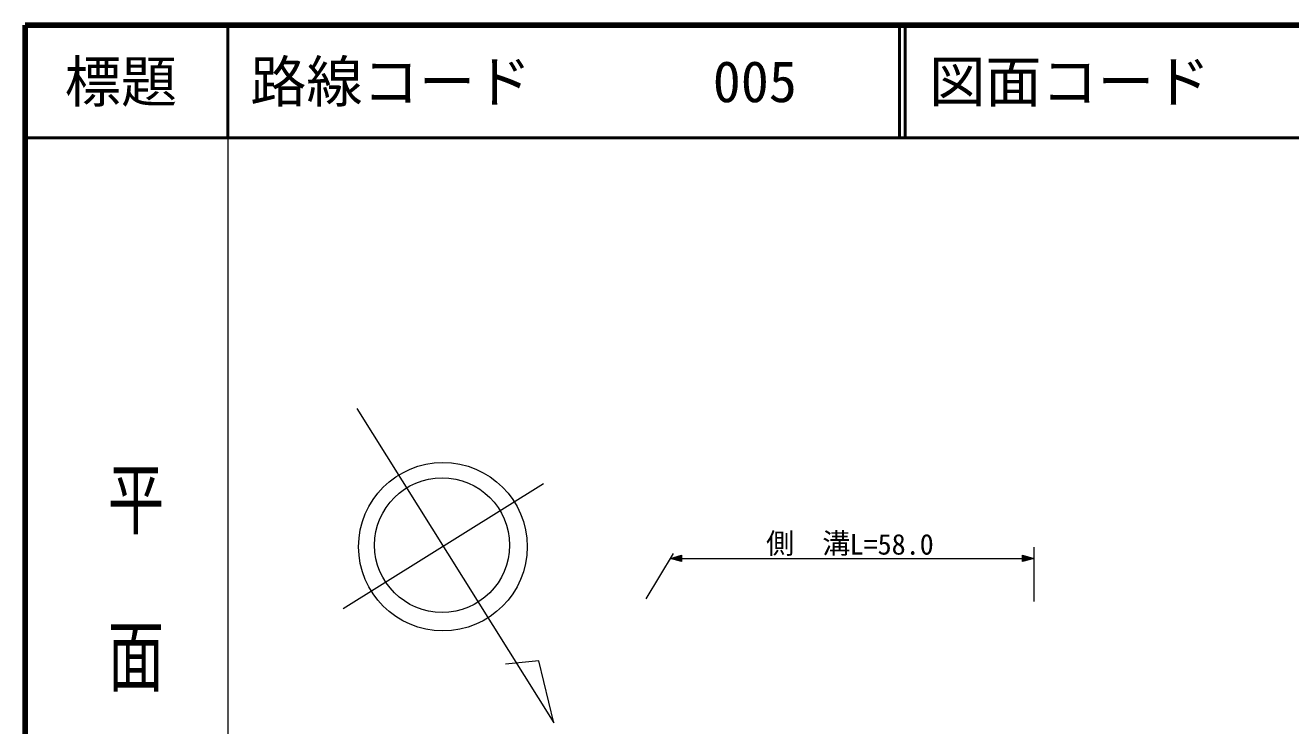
# Model space of a CAD drawing. Units: millimetres, scale not verified. Extents: x 40000 to 680000, y 20000 to 380000.
# Drawn here: x 40000 to 152541, y 317718 to 380000 of the extents above; entities that cross this region are included whole.
import ezdxf
from ezdxf.enums import TextEntityAlignment as Align

# ---------------------------------------------------------------- set-up
doc = ezdxf.new("R2010")
doc.units = ezdxf.units.MM
doc.header["$LTSCALE"] = 1000
for name, color, linetype, lineweight in [('M-BMK-SRVR', 3, 'Continuous', 13), ('M-STR-HTXT', 7, 'Continuous', 13), ('M-TTL', 2, 'Continuous', 140), ('M-TTL-BAND', 7, 'Continuous', 13), ('M-TTL-LINE', 7, 'Continuous', 50)]:
    doc.layers.add(name, color=color, linetype=linetype, lineweight=lineweight)
doc.layers.add('M-TTL-TXT', color=7, linetype='Continuous')
doc.styles.add('@ＭＳ ゴシック', font='')
doc.styles.add('ＭＳ ゴシック', font='')
doc.styles.get('@ＭＳ ゴシック').set_extended_font_data('@MS Gothic')
doc.styles.get('ＭＳ ゴシック').set_extended_font_data('MS Gothic')

msp = doc.modelspace()

# ---------------------------------------------------------------- linework, layer by layer
at = {"layer": 'M-BMK-SRVR'}
for p, q in [((69495, 345931), (86998, 317976)), ((86083, 339212), (68274, 328105)), ((85683, 323477), (82695, 323198)), ((86998, 317976), (85683, 323477))]:
    msp.add_line(p, q, dxfattribs=at)
for centre, major_axis in [((77143, 333636), (7500, 0)), ((77067, 333774), (6000, 0))]:
    msp.add_ellipse(centre, major_axis=major_axis, ratio=0.998004, dxfattribs=at)
at = {"layer": 'M-STR-HTXT'}
for p, q in [((129688, 333590), (129688, 328763)), ((95228, 328988), (97635, 333043)), ((97368, 332592), (98368, 332872)), ((97368, 332592), (129688, 332592)), ((98368, 332313), (97368, 332592)), ((97648, 332592), (98328, 332792)), ((98328, 332393), (97648, 332592)), ((97808, 332592), (98288, 332712)), ((98288, 332472), (97808, 332592)), ((98048, 332592), (98248, 332632)), ((98248, 332552), (98048, 332592)), ((98248, 332632), (98248, 332552)), ((98288, 332712), (98288, 332472)), ((98328, 332792), (98328, 332393)), ((98368, 332872), (98368, 332313)), ((128688, 332313), (128688, 332872)), ((128688, 332872), (129688, 332592)), ((129688, 332592), (128688, 332313)), ((128728, 332393), (128728, 332792)), ((128728, 332792), (129408, 332592)), ((129408, 332592), (128728, 332393)), ((128768, 332472), (128768, 332712)), ((128768, 332712), (129248, 332592)), ((129248, 332592), (128768, 332472)), ((128808, 332552), (128808, 332632)), ((128808, 332632), (129008, 332592)), ((129008, 332592), (128808, 332552))]:
    msp.add_line(p, q, dxfattribs=at)
at = {"layer": 'M-TTL'}
for p, q in [((40000, 380000), (40000, 20000)), ((680000, 380000), (40000, 380000))]:
    msp.add_line(p, q, dxfattribs=at)
at = {"layer": 'M-TTL-BAND'}
msp.add_line((58000, 370000), (58000, 20000), dxfattribs=at)
at = {"layer": 'M-TTL-LINE'}
for p, q in [((58000, 380000), (58000, 370000)), ((117750, 380000), (117750, 370000)), ((118250, 380000), (118250, 370000)), ((40000, 370000), (680000, 370000))]:
    msp.add_line(p, q, dxfattribs=at)

# ---------------------------------------------------------------- texts
at = {"layer": 'M-STR-HTXT', "style": 'ＭＳ ゴシック'}
for s, p in [('側\u3000溝', (105878, 332471)), ('L=58.0', (113310, 332381))]:
    msp.add_text(s, height=1833, dxfattribs=at).set_placement(p, align=Align.BOTTOM_LEFT)
at = {"layer": 'M-TTL-BAND', "style": '@ＭＳ ゴシック', "width": 1.4}
msp.add_text('平  面  図', height=3666, rotation=270, dxfattribs=at).set_placement((49777, 306475), align=Align.MIDDLE_RIGHT)
at = {"layer": 'M-TTL-TXT', "style": 'ＭＳ ゴシック'}
msp.add_text('標題', height=3666, dxfattribs=at).set_placement((48500, 375000), align=Align.MIDDLE_CENTER)
for s, p in [('路線コード', (60000, 375000)), ('図面コード', (120380, 375000)), ('005', (101142, 375000))]:
    msp.add_text(s, height=3666, dxfattribs=at).set_placement(p, align=Align.MIDDLE_LEFT)

doc.saveas('drawing.dxf')
